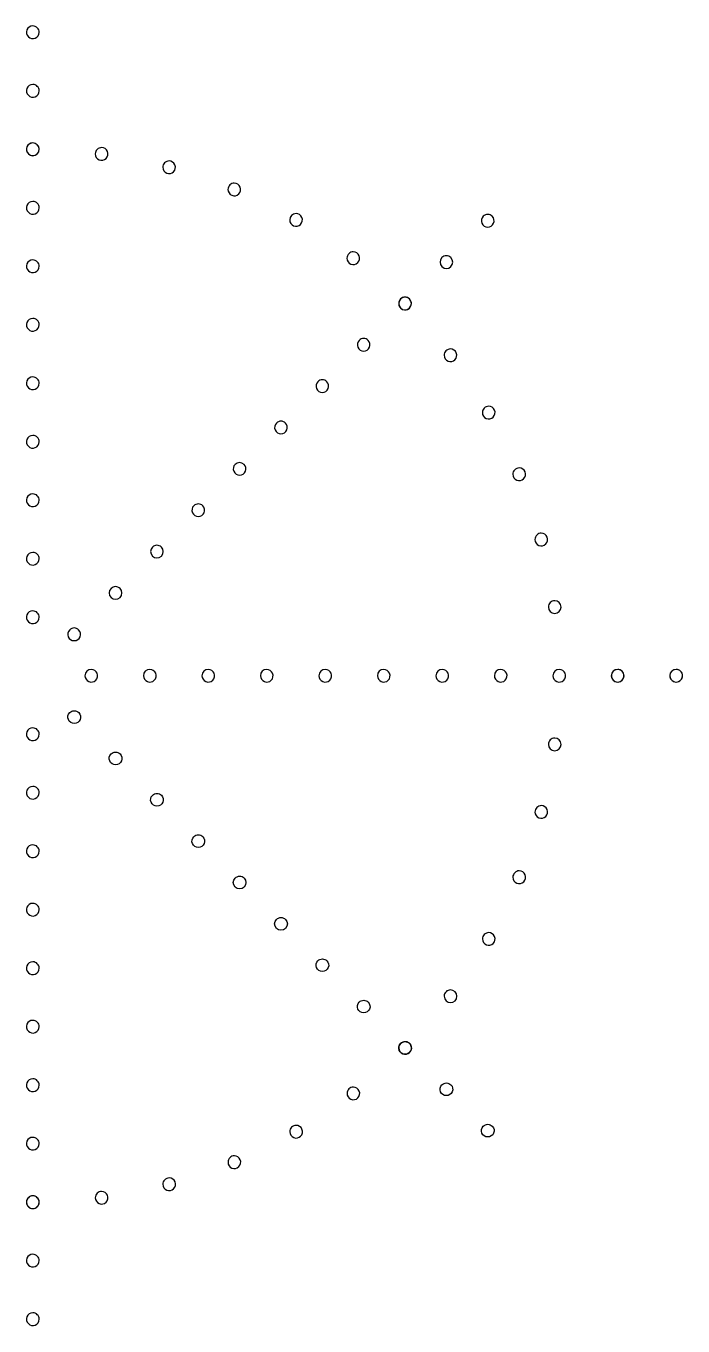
# Model space of a CAD drawing. Extents: x -2 to 3329, y -17 to 3184.
# Drawn here: x 1711 to 3329, y -17 to 3184 of the extents above; entities that cross this region are included whole.
import ezdxf

# ---------------------------------------------------------------- set-up
doc = ezdxf.new("R2010")
doc.units = 0
doc.layers.add('Centerlines', color=7, linetype='CONTINUOUS')

msp = doc.modelspace()

# ---------------------------------------------------------------- linework, layer by layer
at = {"layer": 'Centerlines', "color": 1}
for points in [[(1728.000002, 3183.619835)], [(1728.000002, 3039.619835)], [(1728.000002, 2895.619835)], [(1712.380167, 2880)], [(1881.650943, 2868.736644)], [(2047.898943, 2835.671918)], [(2208.410559, 2781.192571)], [(1728.000002, 2751.619835)], [(2360.439783, 2706.230275)], [(2837.073357, 2715.162175)], [(1728.000002, 2607.619835)], [(2501.385327, 2612.067559)], [(2735.236955, 2613.351826)], [(2628.837711, 2500.3134)], [(2633.400553, 2511.541477)], [(1728.000002, 2463.619835)], [(2531.56415, 2409.731127)], [(2740.615047, 2372.880456)], [(1728.000002, 2319.619835)], [(2429.727748, 2307.920778)], [(2834.804943, 2231.947512)], [(2327.891346, 2206.110429)], [(1728.000002, 2175.619835)], [(2226.054944, 2104.30008)], [(2909.796831, 2079.924336)], [(1728.000002, 2031.619835)], [(2124.218521, 2002.489711)], [(2022.382094, 1900.679336)], [(2964.305799, 1919.411784)], [(1728.000002, 1887.619835)], [(1920.545691, 1798.868987)], [(1728.000002, 1743.619835)], [(2997.398799, 1753.15608)], [(1818.709305, 1697.058653)], [(1856.380167, 1584)], [(2000.380167, 1584)], [(2144.380167, 1584)], [(2288.380167, 1584)], [(2432.380167, 1584)], [(2576.380167, 1584)], [(2720.380167, 1584)], [(2864.379879, 1584)], [(3008.380167, 1584)], [(3008.380167, 1584)], [(3152.380167, 1584)], [(3168.000002, 1599.619835)], [(3296.380167, 1584)], [(3312.000002, 1599.619835)], [(1840.867852, 1493.222112)], [(1728.000002, 1455.619835)], [(2997.445167, 1414.838808)], [(1942.704254, 1391.411764)], [(1728.000002, 1311.619835)], [(2044.540657, 1289.601415)], [(2964.395583, 1248.565824)], [(2146.377059, 1187.791066)], [(1728.000002, 1167.619835)], [(2248.213462, 1085.980718)], [(2909.924559, 1088.0262)], [(1728.000002, 1023.619835)], [(2350.049864, 984.170369)], [(2834.963415, 935.96868)], [(1728.000002, 879.619835)], [(2451.886267, 882.36002)], [(2553.722669, 780.549672)], [(2740.794111, 794.995416)], [(1728.000002, 735.619835)], [(2655.559072, 678.739323)], [(2629.026927, 667.51776)], [(1728.000002, 591.619835)], [(2757.395475, 576.928975)], [(2501.573967, 555.719544)], [(2360.616903, 461.51424)], [(2859.231877, 475.118626)], [(1728.000002, 447.619835)], [(2208.566295, 386.514144)], [(2048.025015, 332.004096)], [(1728.000002, 303.619835)], [(1881.741303, 298.91736)], [(1712.380167, 288)], [(1728.000002, 159.619835)], [(1728.000002, 15.619835)]]:
    msp.add_lwpolyline(points, close=True, dxfattribs=at)
for points in [[(1713.569157, 3173.977452), (1711.151503, 3168.14072), (1712.48787, 3161.42235), (1716.955111, 3156.955109)], [(1728.000002, 3183.619835), (1721.682369, 3183.619835), (1715.98681, 3179.814184), (1713.569157, 3173.977452)], [(1739.044893, 3179.044891), (1736.115606, 3181.974178), (1732.14264, 3183.619835), (1728.000002, 3183.619835)], [(1743.619837, 3168), (1743.619837, 3172.142638), (1741.974181, 3176.115604), (1739.044893, 3179.044891)], [(1716.955111, 3156.955109), (1721.422353, 3152.487867), (1728.140722, 3151.151501), (1733.977454, 3153.569154)], [(1733.977454, 3153.569154), (1739.814186, 3155.986808), (1743.619837, 3161.682367), (1743.619837, 3168)], [(1713.569157, 3029.977452), (1711.151503, 3024.14072), (1712.48787, 3017.42235), (1716.955111, 3012.955109)], [(1728.000002, 3039.619835), (1721.682369, 3039.619835), (1715.98681, 3035.814184), (1713.569157, 3029.977452)], [(1716.955111, 3012.955109), (1721.422353, 3008.487867), (1728.140722, 3007.151501), (1733.977454, 3009.569154)], [(1739.044893, 3035.044891), (1736.115606, 3037.974178), (1732.14264, 3039.619835), (1728.000002, 3039.619835)], [(1733.977454, 3009.569154), (1739.814186, 3011.986808), (1743.619837, 3017.682367), (1743.619837, 3024)], [(1743.619837, 3024), (1743.619837, 3028.142638), (1741.974181, 3032.115604), (1739.044893, 3035.044891)], [(1713.569157, 2885.977452), (1711.151503, 2880.14072), (1712.48787, 2873.42235), (1716.955111, 2868.955109)], [(1716.955111, 2891.044891), (1714.025824, 2888.115604), (1712.380167, 2884.142638), (1712.380167, 2880)], [(1728.000002, 2895.619835), (1721.682369, 2895.619835), (1715.98681, 2891.814184), (1713.569157, 2885.977452)], [(1728.000002, 2895.619835), (1723.857364, 2895.619835), (1719.884398, 2893.974178), (1716.955111, 2891.044891)], [(1739.044893, 2891.044891), (1736.115606, 2893.974178), (1732.14264, 2895.619835), (1728.000002, 2895.619835)], [(1743.619837, 2880), (1743.619837, 2888.626597), (1736.626599, 2895.619835), (1728.000002, 2895.619835)], [(1743.619837, 2880), (1743.619837, 2884.142638), (1741.974181, 2888.115604), (1739.044893, 2891.044891)], [(1897.270778, 2884.356479), (1893.12814, 2884.356479), (1889.155174, 2882.710822), (1886.225887, 2879.781535)], [(1911.701624, 2874.714096), (1909.28397, 2880.550828), (1903.588412, 2884.356479), (1897.270778, 2884.356479)], [(1712.380167, 2880), (1712.380167, 2871.373403), (1719.373406, 2864.380165), (1728.000002, 2864.380165)], [(1716.955111, 2868.955109), (1721.422353, 2864.487867), (1728.140722, 2863.151501), (1733.977454, 2865.569154)], [(1728.000002, 2864.380165), (1736.626599, 2864.380165), (1743.619837, 2871.373403), (1743.619837, 2880)], [(1733.977454, 2865.569154), (1739.814186, 2867.986808), (1743.619837, 2873.682367), (1743.619837, 2880)], [(1886.225887, 2879.781535), (1883.2966, 2876.852248), (1881.650943, 2872.879282), (1881.650943, 2868.736644)], [(1881.650943, 2868.736644), (1881.650943, 2862.419011), (1885.456594, 2856.723452), (1891.293326, 2854.305798)], [(1891.293326, 2854.305798), (1897.130058, 2851.888145), (1903.848428, 2853.224511), (1908.315669, 2857.691753)], [(1908.315669, 2857.691753), (1912.782911, 2862.158994), (1914.119278, 2868.877364), (1911.701624, 2874.714096)], [(2063.518778, 2851.291753), (2059.37614, 2851.291753), (2055.403174, 2849.646097), (2052.473887, 2846.71681)], [(2077.949624, 2841.64937), (2075.53197, 2847.486103), (2069.836412, 2851.291753), (2063.518778, 2851.291753)], [(2052.473887, 2846.71681), (2049.5446, 2843.787522), (2047.898943, 2839.814556), (2047.898943, 2835.671918)], [(2047.898943, 2835.671918), (2047.898943, 2829.354285), (2051.704594, 2823.658726), (2057.541326, 2821.241073)], [(2057.541326, 2821.241073), (2063.378058, 2818.823419), (2070.096428, 2820.159786), (2074.563669, 2824.627027)], [(2074.563669, 2824.627027), (2079.030911, 2829.094269), (2080.367278, 2835.812638), (2077.949624, 2841.64937)], [(2212.985503, 2792.237462), (2210.056216, 2789.308175), (2208.410559, 2785.335209), (2208.410559, 2781.192571)], [(2224.030394, 2796.812406), (2219.887756, 2796.812406), (2215.91479, 2795.16675), (2212.985503, 2792.237462)], [(2238.46124, 2787.170023), (2236.043586, 2793.006755), (2230.348028, 2796.812406), (2224.030394, 2796.812406)], [(2235.075285, 2770.14768), (2239.542527, 2774.614922), (2240.878894, 2781.333291), (2238.46124, 2787.170023)], [(2208.410559, 2781.192571), (2208.410559, 2774.874938), (2212.21621, 2769.179379), (2218.052942, 2766.761726)], [(2218.052942, 2766.761726), (2223.889674, 2764.344072), (2230.608044, 2765.680439), (2235.075285, 2770.14768)], [(1713.569157, 2741.977452), (1711.151503, 2736.14072), (1712.48787, 2729.42235), (1716.955111, 2724.955109)], [(1728.000002, 2751.619835), (1721.682369, 2751.619835), (1715.98681, 2747.814184), (1713.569157, 2741.977452)], [(1716.955111, 2724.955109), (1721.422353, 2720.487867), (1728.140722, 2719.151501), (1733.977454, 2721.569154)], [(1739.044893, 2747.044891), (1736.115606, 2749.974178), (1732.14264, 2751.619835), (1728.000002, 2751.619835)], [(1733.977454, 2721.569154), (1739.814186, 2723.986808), (1743.619837, 2729.682367), (1743.619837, 2736)], [(1743.619837, 2736), (1743.619837, 2740.142638), (1741.974181, 2744.115604), (1739.044893, 2747.044891)], [(2376.059618, 2721.85011), (2367.433022, 2721.85011), (2360.439783, 2714.856872), (2360.439783, 2706.230275)], [(2390.490464, 2712.207727), (2388.07281, 2718.044459), (2382.377252, 2721.85011), (2376.059618, 2721.85011)], [(2360.439783, 2706.230275), (2360.439783, 2699.912642), (2364.245434, 2694.217083), (2370.082166, 2691.79943)], [(2370.082166, 2691.79943), (2375.918898, 2689.381776), (2382.637268, 2690.718143), (2387.104509, 2695.185384)], [(2387.104509, 2695.185384), (2391.571751, 2699.652626), (2392.908118, 2706.370995), (2390.490464, 2712.207727)], [(2837.073357, 2715.162175), (2832.605544, 2710.695505), (2831.268318, 2703.977306), (2833.685225, 2698.140265)], [(2833.685225, 2698.140265), (2836.102132, 2692.303224), (2841.797203, 2688.496844), (2848.114837, 2688.496036)], [(2848.118833, 2719.735705), (2843.976196, 2719.736235), (2840.003019, 2718.091087), (2837.073357, 2715.162175)], [(2848.114837, 2688.496036), (2854.43247, 2688.495228), (2860.128515, 2692.30015), (2862.546916, 2698.136573)], [(2859.163139, 2715.159349), (2856.234227, 2718.089011), (2852.261471, 2719.735175), (2848.118833, 2719.735705)], [(2862.546916, 2698.136573), (2864.965316, 2703.972996), (2863.629809, 2710.691536), (2859.163139, 2715.159349)], [(2517.005162, 2627.687394), (2512.862524, 2627.687394), (2508.889558, 2626.041738), (2505.960271, 2623.11245)], [(2531.436008, 2618.045011), (2529.018354, 2623.881743), (2523.322796, 2627.687394), (2517.005162, 2627.687394)], [(1713.569157, 2597.977452), (1711.151503, 2592.14072), (1712.48787, 2585.42235), (1716.955111, 2580.955109)], [(1728.000002, 2607.619835), (1721.682369, 2607.619835), (1715.98681, 2603.814184), (1713.569157, 2597.977452)], [(1739.044893, 2603.044891), (1736.115606, 2605.974178), (1732.14264, 2607.619835), (1728.000002, 2607.619835)], [(1743.619837, 2592), (1743.619837, 2596.142638), (1741.974181, 2600.115604), (1739.044893, 2603.044891)], [(2505.960271, 2623.11245), (2503.030984, 2620.183163), (2501.385327, 2616.210197), (2501.385327, 2612.067559)], [(2501.385327, 2612.067559), (2501.385327, 2605.749926), (2505.190978, 2600.054367), (2511.02771, 2597.636714)], [(2511.02771, 2597.636714), (2516.864442, 2595.21906), (2523.582812, 2596.555427), (2528.050053, 2601.022668)], [(2528.050053, 2601.022668), (2532.517295, 2605.48991), (2533.853662, 2612.208279), (2531.436008, 2618.045011)], [(2735.236955, 2613.351826), (2729.13625, 2607.252681), (2729.134984, 2597.362749), (2735.234129, 2591.262044)], [(2746.282431, 2617.925356), (2742.139793, 2617.925886), (2738.166617, 2616.280738), (2735.236955, 2613.351826)], [(2757.326737, 2613.349), (2754.397824, 2616.278662), (2750.425069, 2617.924826), (2746.282431, 2617.925356)], [(2757.323911, 2591.259218), (2763.424616, 2597.358362), (2763.425881, 2607.248294), (2757.326737, 2613.349)], [(1716.955111, 2580.955109), (1721.422353, 2576.487867), (1728.140722, 2575.151501), (1733.977454, 2577.569154)], [(1733.977454, 2577.569154), (1739.814186, 2579.986808), (1743.619837, 2585.682367), (1743.619837, 2592)], [(2735.234129, 2591.262044), (2741.333273, 2585.161338), (2751.223206, 2585.160073), (2757.323911, 2591.259218)], [(2633.400553, 2511.541477), (2627.299847, 2505.442332), (2627.298582, 2495.5524), (2633.397727, 2489.451695)], [(2633.412655, 2511.358291), (2630.483368, 2508.429004), (2628.837711, 2504.456038), (2628.837711, 2500.3134)], [(2628.837711, 2500.3134), (2628.837711, 2493.995767), (2632.643362, 2488.300208), (2638.480094, 2485.882554)], [(2644.446029, 2516.115007), (2640.303391, 2516.115537), (2636.330215, 2514.470389), (2633.400553, 2511.541477)], [(2644.457546, 2515.933235), (2640.314908, 2515.933235), (2636.341942, 2514.287578), (2633.412655, 2511.358291)], [(2655.490335, 2511.538651), (2652.561422, 2514.468313), (2648.588667, 2516.114477), (2644.446029, 2516.115007)], [(2658.888392, 2506.290852), (2656.470738, 2512.127584), (2650.77518, 2515.933235), (2644.457546, 2515.933235)], [(2655.487509, 2489.448868), (2661.588214, 2495.548013), (2661.589479, 2505.437945), (2655.490335, 2511.538651)], [(2655.502437, 2489.268509), (2659.969679, 2493.73575), (2661.306046, 2500.45412), (2658.888392, 2506.290852)], [(2633.397727, 2489.451695), (2639.496871, 2483.350989), (2649.386803, 2483.349724), (2655.487509, 2489.448868)], [(2638.480094, 2485.882554), (2644.316826, 2483.464901), (2651.035196, 2484.801267), (2655.502437, 2489.268509)], [(1713.569157, 2453.977452), (1711.151503, 2448.14072), (1712.48787, 2441.42235), (1716.955111, 2436.955109)], [(1728.000002, 2463.619835), (1721.682369, 2463.619835), (1715.98681, 2459.814184), (1713.569157, 2453.977452)], [(1716.955111, 2436.955109), (1721.422353, 2432.487867), (1728.140722, 2431.151501), (1733.977454, 2433.569154)], [(1739.044893, 2459.044891), (1736.115606, 2461.974178), (1732.14264, 2463.619835), (1728.000002, 2463.619835)], [(1733.977454, 2433.569154), (1739.814186, 2435.986808), (1743.619837, 2441.682367), (1743.619837, 2448)], [(1743.619837, 2448), (1743.619837, 2452.142638), (1741.974181, 2456.115604), (1739.044893, 2459.044891)], [(2531.56415, 2409.731127), (2527.096337, 2405.264458), (2525.759111, 2398.546259), (2528.176018, 2392.709218)], [(2542.609627, 2414.304658), (2538.466989, 2414.305188), (2534.493812, 2412.66004), (2531.56415, 2409.731127)], [(2553.653932, 2409.728301), (2550.72502, 2412.657963), (2546.752264, 2414.304128), (2542.609627, 2414.304658)], [(2557.037709, 2392.705525), (2559.45611, 2398.541948), (2558.120602, 2405.260488), (2553.653932, 2409.728301)], [(2528.176018, 2392.709218), (2530.592925, 2386.872176), (2536.287997, 2383.065797), (2542.60563, 2383.064989)], [(2542.60563, 2383.064989), (2548.923264, 2383.06418), (2554.619309, 2386.869102), (2557.037709, 2392.705525)], [(2745.189991, 2383.925347), (2742.260704, 2380.99606), (2740.615047, 2377.023094), (2740.615047, 2372.880456)], [(2740.615047, 2372.880456), (2740.615047, 2366.562823), (2744.420698, 2360.867264), (2750.25743, 2358.44961)], [(2756.234882, 2388.500291), (2752.092244, 2388.500291), (2748.119278, 2386.854634), (2745.189991, 2383.925347)], [(2770.665728, 2378.857908), (2768.248074, 2384.69464), (2762.552516, 2388.500291), (2756.234882, 2388.500291)], [(2767.279773, 2361.835565), (2771.747015, 2366.302806), (2773.083382, 2373.021176), (2770.665728, 2378.857908)], [(2750.25743, 2358.44961), (2756.094162, 2356.031957), (2762.812532, 2357.368323), (2767.279773, 2361.835565)], [(1713.569157, 2309.977452), (1711.151503, 2304.14072), (1712.48787, 2297.42235), (1716.955111, 2292.955109)], [(1728.000002, 2319.619835), (1721.682369, 2319.619835), (1715.98681, 2315.814184), (1713.569157, 2309.977452)], [(1739.044893, 2315.044891), (1736.115606, 2317.974178), (1732.14264, 2319.619835), (1728.000002, 2319.619835)], [(1743.619837, 2304), (1743.619837, 2308.142638), (1741.974181, 2312.115604), (1739.044893, 2315.044891)], [(2429.727748, 2307.920778), (2425.259935, 2303.454108), (2423.922709, 2296.73591), (2426.339616, 2290.898868)], [(2440.773224, 2312.494309), (2436.630587, 2312.494839), (2432.65741, 2310.849691), (2429.727748, 2307.920778)], [(2451.81753, 2307.917952), (2448.888618, 2310.847614), (2444.915862, 2312.493779), (2440.773224, 2312.494309)], [(2455.201307, 2290.895176), (2457.619707, 2296.731599), (2456.2842, 2303.450139), (2451.81753, 2307.917952)], [(1716.955111, 2292.955109), (1721.422353, 2288.487867), (1728.140722, 2287.151501), (1733.977454, 2289.569154)], [(1733.977454, 2289.569154), (1739.814186, 2291.986808), (1743.619837, 2297.682367), (1743.619837, 2304)], [(2426.339616, 2290.898868), (2428.756523, 2285.061827), (2434.451595, 2281.255448), (2440.769228, 2281.25464)], [(2440.769228, 2281.25464), (2447.086861, 2281.253831), (2452.782907, 2285.058753), (2455.201307, 2290.895176)], [(2839.379887, 2242.992403), (2836.4506, 2240.063116), (2834.804943, 2236.09015), (2834.804943, 2231.947512)], [(2850.424778, 2247.567347), (2846.28214, 2247.567347), (2842.309174, 2245.92169), (2839.379887, 2242.992403)], [(2864.855624, 2237.924964), (2862.43797, 2243.761696), (2856.742412, 2247.567347), (2850.424778, 2247.567347)], [(2338.936822, 2210.68396), (2334.794185, 2210.68449), (2330.821008, 2209.039342), (2327.891346, 2206.110429)], [(2349.981128, 2206.107603), (2347.052216, 2209.037265), (2343.07946, 2210.68343), (2338.936822, 2210.68396)], [(2834.804943, 2231.947512), (2834.804943, 2225.629879), (2838.610594, 2219.93432), (2844.447326, 2217.516666)], [(2844.447326, 2217.516666), (2850.284058, 2215.099013), (2857.002428, 2216.435379), (2861.469669, 2220.902621)], [(2861.469669, 2220.902621), (2865.936911, 2225.369862), (2867.273278, 2232.088232), (2864.855624, 2237.924964)], [(2327.891346, 2206.110429), (2323.423533, 2201.643759), (2322.086307, 2194.925561), (2324.503214, 2189.088519)], [(2324.503214, 2189.088519), (2326.920121, 2183.251478), (2332.615192, 2179.445099), (2338.932826, 2179.44429)], [(2338.932826, 2179.44429), (2345.250459, 2179.443482), (2350.946505, 2183.248404), (2353.364905, 2189.084827)], [(2353.364905, 2189.084827), (2355.783305, 2194.92125), (2354.447798, 2201.63979), (2349.981128, 2206.107603)], [(1713.569157, 2165.977452), (1711.151503, 2160.14072), (1712.48787, 2153.42235), (1716.955111, 2148.955109)], [(1728.000002, 2175.619835), (1721.682369, 2175.619835), (1715.98681, 2171.814184), (1713.569157, 2165.977452)], [(1716.955111, 2148.955109), (1721.422353, 2144.487867), (1728.140722, 2143.151501), (1733.977454, 2145.569154)], [(1739.044893, 2171.044891), (1736.115606, 2173.974178), (1732.14264, 2175.619835), (1728.000002, 2175.619835)], [(1733.977454, 2145.569154), (1739.814186, 2147.986808), (1743.619837, 2153.682367), (1743.619837, 2160)], [(1743.619837, 2160), (1743.619837, 2164.142638), (1741.974181, 2168.115604), (1739.044893, 2171.044891)], [(2226.054944, 2104.30008), (2221.587131, 2099.83341), (2220.249905, 2093.115212), (2222.666812, 2087.27817)], [(2222.666812, 2087.27817), (2225.083718, 2081.441129), (2230.77879, 2077.63475), (2237.096424, 2077.633941)], [(2248.144726, 2104.297254), (2242.045581, 2110.397959), (2232.155649, 2110.399225), (2226.054944, 2104.30008)], [(2237.096424, 2077.633941), (2243.414057, 2077.633133), (2249.110102, 2081.438055), (2251.528503, 2087.274478)], [(2251.528503, 2087.274478), (2253.946903, 2093.110901), (2252.611396, 2099.829441), (2248.144726, 2104.297254)], [(2914.371775, 2090.969227), (2911.442488, 2088.03994), (2909.796831, 2084.066974), (2909.796831, 2079.924336)], [(2925.416666, 2095.544171), (2921.274028, 2095.544171), (2917.301062, 2093.898514), (2914.371775, 2090.969227)], [(2939.847512, 2085.901788), (2937.429858, 2091.73852), (2931.7343, 2095.544171), (2925.416666, 2095.544171)], [(2936.461557, 2068.879445), (2940.928799, 2073.346686), (2942.265166, 2080.065056), (2939.847512, 2085.901788)], [(2909.796831, 2079.924336), (2909.796831, 2073.606703), (2913.602482, 2067.911144), (2919.439214, 2065.49349)], [(2919.439214, 2065.49349), (2925.275946, 2063.075837), (2931.994316, 2064.412203), (2936.461557, 2068.879445)], [(1713.569157, 2021.977452), (1711.151503, 2016.14072), (1712.48787, 2009.42235), (1716.955111, 2004.955109)], [(1728.000002, 2031.619835), (1721.682369, 2031.619835), (1715.98681, 2027.814184), (1713.569157, 2021.977452)], [(1739.044893, 2027.044891), (1736.115606, 2029.974178), (1732.14264, 2031.619835), (1728.000002, 2031.619835)], [(1743.619837, 2016), (1743.619837, 2020.142638), (1741.974181, 2024.115604), (1739.044893, 2027.044891)], [(1716.955111, 2004.955109), (1721.422353, 2000.487867), (1728.140722, 1999.151501), (1733.977454, 2001.569154)], [(1733.977454, 2001.569154), (1739.814186, 2003.986808), (1743.619837, 2009.682367), (1743.619837, 2016)], [(2124.218521, 2002.489711), (2119.750708, 1998.023041), (2118.413482, 1991.304842), (2120.830389, 1985.467801)], [(2120.830389, 1985.467801), (2123.247296, 1979.630759), (2128.942368, 1975.82438), (2135.260001, 1975.823572)], [(2135.263998, 2007.063241), (2131.12136, 2007.063771), (2127.148183, 2005.418623), (2124.218521, 2002.489711)], [(2135.260001, 1975.823572), (2141.577634, 1975.822764), (2147.27368, 1979.627686), (2149.69208, 1985.464108)], [(2146.308303, 2002.486885), (2143.379391, 2005.416547), (2139.406635, 2007.062711), (2135.263998, 2007.063241)], [(2149.69208, 1985.464108), (2152.11048, 1991.300531), (2150.774973, 1998.019072), (2146.308303, 2002.486885)], [(2968.880743, 1930.456675), (2965.951456, 1927.527388), (2964.305799, 1923.554422), (2964.305799, 1919.411784)], [(2979.925634, 1935.031619), (2975.782996, 1935.031619), (2971.81003, 1933.385962), (2968.880743, 1930.456675)], [(2994.35648, 1925.389236), (2991.938826, 1931.225968), (2986.243268, 1935.031619), (2979.925634, 1935.031619)], [(2990.970525, 1908.366893), (2995.437767, 1912.834134), (2996.774134, 1919.552504), (2994.35648, 1925.389236)], [(2022.382094, 1900.679336), (2016.281388, 1894.580191), (2016.280123, 1884.690259), (2022.379268, 1878.589554)], [(2033.42757, 1905.252867), (2029.284932, 1905.253397), (2025.311756, 1903.608248), (2022.382094, 1900.679336)], [(2044.471876, 1900.67651), (2041.542963, 1903.606172), (2037.570208, 1905.252337), (2033.42757, 1905.252867)], [(2044.46905, 1878.586728), (2050.569755, 1884.685872), (2050.57102, 1894.575805), (2044.471876, 1900.67651)], [(2964.305799, 1919.411784), (2964.305799, 1913.094151), (2968.11145, 1907.398592), (2973.948182, 1904.980938)], [(2973.948182, 1904.980938), (2979.784914, 1902.563285), (2986.503284, 1903.899651), (2990.970525, 1908.366893)], [(1713.569157, 1877.977452), (1711.151503, 1872.14072), (1712.48787, 1865.42235), (1716.955111, 1860.955109)], [(1728.000002, 1887.619835), (1721.682369, 1887.619835), (1715.98681, 1883.814184), (1713.569157, 1877.977452)], [(1716.955111, 1860.955109), (1721.422353, 1856.487867), (1728.140722, 1855.151501), (1733.977454, 1857.569154)], [(1739.044893, 1883.044891), (1736.115606, 1885.974178), (1732.14264, 1887.619835), (1728.000002, 1887.619835)], [(1733.977454, 1857.569154), (1739.814186, 1859.986808), (1743.619837, 1865.682367), (1743.619837, 1872)], [(1743.619837, 1872), (1743.619837, 1876.142638), (1741.974181, 1880.115604), (1739.044893, 1883.044891)], [(2022.379268, 1878.589554), (2028.478412, 1872.488849), (2038.368344, 1872.487583), (2044.46905, 1878.586728)], [(1920.545691, 1798.868987), (1914.444986, 1792.769842), (1914.443721, 1782.87991), (1920.542865, 1776.779205)], [(1931.591168, 1803.442518), (1927.44853, 1803.443047), (1923.475353, 1801.797899), (1920.545691, 1798.868987)], [(1942.635473, 1798.866161), (1939.706561, 1801.795823), (1935.733805, 1803.441988), (1931.591168, 1803.442518)], [(1942.632647, 1776.776379), (1948.733353, 1782.875523), (1948.734618, 1792.765456), (1942.635473, 1798.866161)], [(1920.542865, 1776.779205), (1926.64201, 1770.6785), (1936.531942, 1770.677234), (1942.632647, 1776.776379)], [(3001.973743, 1764.200971), (2999.044456, 1761.271684), (2997.398799, 1757.298718), (2997.398799, 1753.15608)], [(3013.018634, 1768.775915), (3008.875996, 1768.775915), (3004.90303, 1767.130258), (3001.973743, 1764.200971)], [(3028.638469, 1753.15608), (3028.638469, 1761.782677), (3021.645231, 1768.775915), (3013.018634, 1768.775915)], [(1713.569157, 1733.977452), (1711.151503, 1728.14072), (1712.48787, 1721.42235), (1716.955111, 1716.955109)], [(1728.000002, 1743.619835), (1721.682369, 1743.619835), (1715.98681, 1739.814184), (1713.569157, 1733.977452)], [(1739.044893, 1739.044891), (1736.115606, 1741.974178), (1732.14264, 1743.619835), (1728.000002, 1743.619835)], [(1743.619837, 1728), (1743.619837, 1732.142638), (1741.974181, 1736.115604), (1739.044893, 1739.044891)], [(2997.398799, 1753.15608), (2997.398799, 1744.529483), (3004.392038, 1737.536245), (3013.018634, 1737.536245)], [(3013.018634, 1737.536245), (3021.645231, 1737.536245), (3028.638469, 1744.529483), (3028.638469, 1753.15608)], [(1716.955111, 1716.955109), (1721.422353, 1712.487867), (1728.140722, 1711.151501), (1733.977454, 1713.569154)], [(1733.977454, 1713.569154), (1739.814186, 1715.986808), (1743.619837, 1721.682367), (1743.619837, 1728)], [(1818.709305, 1697.058653), (1814.241492, 1692.591983), (1812.904265, 1685.873785), (1815.321172, 1680.036743)], [(1829.754781, 1701.632184), (1825.612143, 1701.632714), (1821.638966, 1699.987565), (1818.709305, 1697.058653)], [(1840.799087, 1697.055827), (1837.870174, 1699.985489), (1833.897419, 1701.631654), (1829.754781, 1701.632184)], [(1844.182863, 1680.033051), (1846.601264, 1685.869474), (1845.265756, 1692.588014), (1840.799087, 1697.055827)], [(1815.321172, 1680.036743), (1817.738079, 1674.199702), (1823.433151, 1670.393323), (1829.750784, 1670.392514)], [(1829.750784, 1670.392514), (1836.068418, 1670.391706), (1841.764463, 1674.196628), (1844.182863, 1680.033051)], [(1872.000002, 1599.619835), (1863.373406, 1599.619835), (1856.380167, 1592.626597), (1856.380167, 1584)], [(1856.380167, 1584), (1856.380167, 1577.682367), (1860.185818, 1571.986808), (1866.02255, 1569.569154)], [(1866.02255, 1569.569154), (1871.859282, 1567.151501), (1878.577652, 1568.487867), (1883.044893, 1572.955109)], [(1886.430848, 1589.977452), (1884.013194, 1595.814184), (1878.317636, 1599.619835), (1872.000002, 1599.619835)], [(1883.044893, 1572.955109), (1887.512135, 1577.42235), (1888.848502, 1584.14072), (1886.430848, 1589.977452)], [(2016.000002, 1599.619835), (2007.373406, 1599.619835), (2000.380167, 1592.626597), (2000.380167, 1584)], [(2000.380167, 1584), (2000.380167, 1577.682367), (2004.185818, 1571.986808), (2010.02255, 1569.569154)], [(2010.02255, 1569.569154), (2015.859282, 1567.151501), (2022.577652, 1568.487867), (2027.044893, 1572.955109)], [(2030.430848, 1589.977452), (2028.013194, 1595.814184), (2022.317636, 1599.619835), (2016.000002, 1599.619835)], [(2027.044893, 1572.955109), (2031.512135, 1577.42235), (2032.848502, 1584.14072), (2030.430848, 1589.977452)], [(2160.000002, 1599.619835), (2151.373406, 1599.619835), (2144.380167, 1592.626597), (2144.380167, 1584)], [(2144.380167, 1584), (2144.380167, 1577.682367), (2148.185818, 1571.986808), (2154.02255, 1569.569154)], [(2154.02255, 1569.569154), (2159.859282, 1567.151501), (2166.577652, 1568.487867), (2171.044893, 1572.955109)], [(2174.430848, 1589.977452), (2172.013194, 1595.814184), (2166.317636, 1599.619835), (2160.000002, 1599.619835)], [(2171.044893, 1572.955109), (2175.512135, 1577.42235), (2176.848502, 1584.14072), (2174.430848, 1589.977452)], [(2304.000002, 1599.619835), (2295.373406, 1599.619835), (2288.380167, 1592.626597), (2288.380167, 1584)], [(2288.380167, 1584), (2288.380167, 1577.682367), (2292.185818, 1571.986808), (2298.02255, 1569.569154)], [(2298.02255, 1569.569154), (2303.859282, 1567.151501), (2310.577652, 1568.487867), (2315.044893, 1572.955109)], [(2318.430848, 1589.977452), (2316.013194, 1595.814184), (2310.317636, 1599.619835), (2304.000002, 1599.619835)], [(2315.044893, 1572.955109), (2319.512135, 1577.42235), (2320.848502, 1584.14072), (2318.430848, 1589.977452)], [(2448.000002, 1599.619835), (2439.373406, 1599.619835), (2432.380167, 1592.626597), (2432.380167, 1584)], [(2432.380167, 1584), (2432.380167, 1577.682367), (2436.185818, 1571.986808), (2442.02255, 1569.569154)], [(2442.02255, 1569.569154), (2447.859282, 1567.151501), (2454.577652, 1568.487867), (2459.044893, 1572.955109)], [(2462.430848, 1589.977452), (2460.013194, 1595.814184), (2454.317636, 1599.619835), (2448.000002, 1599.619835)], [(2459.044893, 1572.955109), (2463.512135, 1577.42235), (2464.848502, 1584.14072), (2462.430848, 1589.977452)], [(2592.000002, 1599.619835), (2583.373406, 1599.619835), (2576.380167, 1592.626597), (2576.380167, 1584)], [(2576.380167, 1584), (2576.380167, 1577.682367), (2580.185818, 1571.986808), (2586.02255, 1569.569154)], [(2586.02255, 1569.569154), (2591.859282, 1567.151501), (2598.577652, 1568.487867), (2603.044893, 1572.955109)], [(2606.430848, 1589.977452), (2604.013194, 1595.814184), (2598.317636, 1599.619835), (2592.000002, 1599.619835)], [(2603.044893, 1572.955109), (2607.512135, 1577.42235), (2608.848502, 1584.14072), (2606.430848, 1589.977452)], [(2736.000002, 1599.619835), (2727.373406, 1599.619835), (2720.380167, 1592.626597), (2720.380167, 1584)], [(2720.380167, 1584), (2720.380167, 1577.682367), (2724.185818, 1571.986808), (2730.02255, 1569.569154)], [(2730.02255, 1569.569154), (2735.859282, 1567.151501), (2742.577652, 1568.487867), (2747.044893, 1572.955109)], [(2750.430848, 1589.977452), (2748.013194, 1595.814184), (2742.317636, 1599.619835), (2736.000002, 1599.619835)], [(2747.044893, 1572.955109), (2751.512135, 1577.42235), (2752.848502, 1584.14072), (2750.430848, 1589.977452)], [(2879.999714, 1599.619835), (2871.373118, 1599.619835), (2864.379879, 1592.626597), (2864.379879, 1584)], [(2864.379879, 1584), (2864.379879, 1577.682367), (2868.18553, 1571.986808), (2874.022262, 1569.569154)], [(2874.022262, 1569.569154), (2879.858994, 1567.151501), (2886.577364, 1568.487867), (2891.044605, 1572.955109)], [(2894.43056, 1589.977452), (2892.012906, 1595.814184), (2886.317348, 1599.619835), (2879.999714, 1599.619835)], [(2891.044605, 1572.955109), (2895.511847, 1577.42235), (2896.848214, 1584.14072), (2894.43056, 1589.977452)], [(3024.000002, 1599.619835), (3015.373406, 1599.619835), (3008.380167, 1592.626597), (3008.380167, 1584)], [(3024.000002, 1599.619835), (3015.373406, 1599.619835), (3008.380167, 1592.626597), (3008.380167, 1584)], [(3008.380167, 1584), (3008.380167, 1577.682367), (3012.185818, 1571.986808), (3018.02255, 1569.569154)], [(3008.380167, 1584), (3008.380167, 1577.682367), (3012.185818, 1571.986808), (3018.02255, 1569.569154)], [(3018.02255, 1569.569154), (3023.859282, 1567.151501), (3030.577652, 1568.487867), (3035.044893, 1572.955109)], [(3018.02255, 1569.569154), (3023.859282, 1567.151501), (3030.577652, 1568.487867), (3035.044893, 1572.955109)], [(3038.430848, 1589.977452), (3036.013194, 1595.814184), (3030.317636, 1599.619835), (3024.000002, 1599.619835)], [(3038.430848, 1589.977452), (3036.013194, 1595.814184), (3030.317636, 1599.619835), (3024.000002, 1599.619835)], [(3035.044893, 1572.955109), (3039.512135, 1577.42235), (3040.848502, 1584.14072), (3038.430848, 1589.977452)], [(3035.044893, 1572.955109), (3039.512135, 1577.42235), (3040.848502, 1584.14072), (3038.430848, 1589.977452)], [(3153.569157, 1589.977452), (3151.151503, 1584.14072), (3152.48787, 1577.42235), (3156.955111, 1572.955109)], [(3168.000002, 1599.619835), (3159.373406, 1599.619835), (3152.380167, 1592.626597), (3152.380167, 1584)], [(3152.380167, 1584), (3152.380167, 1577.682367), (3156.185818, 1571.986808), (3162.02255, 1569.569154)], [(3168.000002, 1599.619835), (3161.682369, 1599.619835), (3155.98681, 1595.814184), (3153.569157, 1589.977452)], [(3156.955111, 1572.955109), (3161.422353, 1568.487867), (3168.140722, 1567.151501), (3173.977454, 1569.569154)], [(3162.02255, 1569.569154), (3167.859282, 1567.151501), (3174.577652, 1568.487867), (3179.044893, 1572.955109)], [(3179.044893, 1595.044891), (3176.115606, 1597.974178), (3172.14264, 1599.619835), (3168.000002, 1599.619835)], [(3182.430848, 1589.977452), (3180.013194, 1595.814184), (3174.317636, 1599.619835), (3168.000002, 1599.619835)], [(3173.977454, 1569.569154), (3179.814186, 1571.986808), (3183.619837, 1577.682367), (3183.619837, 1584)], [(3183.619837, 1584), (3183.619837, 1588.142638), (3181.974181, 1592.115604), (3179.044893, 1595.044891)], [(3179.044893, 1572.955109), (3183.512135, 1577.42235), (3184.848502, 1584.14072), (3182.430848, 1589.977452)], [(3297.569157, 1589.977452), (3295.151503, 1584.14072), (3296.48787, 1577.42235), (3300.955111, 1572.955109)], [(3312.000002, 1599.619835), (3303.373406, 1599.619835), (3296.380167, 1592.626597), (3296.380167, 1584)], [(3296.380167, 1584), (3296.380167, 1577.682367), (3300.185818, 1571.986808), (3306.02255, 1569.569154)], [(3312.000002, 1599.619835), (3305.682369, 1599.619835), (3299.98681, 1595.814184), (3297.569157, 1589.977452)], [(3300.955111, 1572.955109), (3305.422353, 1568.487867), (3312.140722, 1567.151501), (3317.977454, 1569.569154)], [(3306.02255, 1569.569154), (3311.859282, 1567.151501), (3318.577652, 1568.487867), (3323.044893, 1572.955109)], [(3323.044893, 1595.044891), (3320.115606, 1597.974178), (3316.14264, 1599.619835), (3312.000002, 1599.619835)], [(3326.430848, 1589.977452), (3324.013194, 1595.814184), (3318.317636, 1599.619835), (3312.000002, 1599.619835)], [(3317.977454, 1569.569154), (3323.814186, 1571.986808), (3327.619837, 1577.682367), (3327.619837, 1584)], [(3327.619837, 1584), (3327.619837, 1588.142638), (3325.974181, 1592.115604), (3323.044893, 1595.044891)], [(3323.044893, 1572.955109), (3327.512135, 1577.42235), (3328.848502, 1584.14072), (3326.430848, 1589.977452)], [(1815.394293, 1476.19651), (1812.975892, 1482.032933), (1814.3114, 1488.751473), (1818.778069, 1493.219286)], [(1829.826372, 1466.555974), (1823.508739, 1466.555165), (1817.812693, 1470.360087), (1815.394293, 1476.19651)], [(1818.778069, 1493.219286), (1821.706982, 1496.148948), (1825.679737, 1497.795113), (1829.822375, 1497.795643)], [(1829.822375, 1497.795643), (1833.965013, 1497.796173), (1837.93819, 1496.151025), (1840.867852, 1493.222112)], [(1844.255984, 1476.200203), (1841.839077, 1470.363161), (1836.144005, 1466.556782), (1829.826372, 1466.555974)], [(1840.867852, 1493.222112), (1845.335664, 1488.755442), (1846.672891, 1482.037244), (1844.255984, 1476.200203)], [(1713.569157, 1445.977452), (1711.151503, 1440.14072), (1712.48787, 1433.42235), (1716.955111, 1428.955109)], [(1728.000002, 1455.619835), (1721.682369, 1455.619835), (1715.98681, 1451.814184), (1713.569157, 1445.977452)], [(1739.044893, 1451.044891), (1736.115606, 1453.974178), (1732.14264, 1455.619835), (1728.000002, 1455.619835)], [(1743.619837, 1440), (1743.619837, 1444.142638), (1741.974181, 1448.115604), (1739.044893, 1451.044891)], [(1716.955111, 1428.955109), (1721.422353, 1424.487867), (1728.140722, 1423.151501), (1733.977454, 1425.569154)], [(1733.977454, 1425.569154), (1739.814186, 1427.986808), (1743.619837, 1433.682367), (1743.619837, 1440)], [(3002.020111, 1425.883699), (2999.090824, 1422.954412), (2997.445167, 1418.981446), (2997.445167, 1414.838808)], [(2997.445167, 1414.838808), (2997.445167, 1406.212211), (3004.438406, 1399.218973), (3013.065002, 1399.218973)], [(3013.065002, 1430.458643), (3008.922364, 1430.458643), (3004.949398, 1428.812986), (3002.020111, 1425.883699)], [(3028.684837, 1414.838808), (3028.684837, 1423.465405), (3021.691599, 1430.458643), (3013.065002, 1430.458643)], [(3013.065002, 1399.218973), (3021.691599, 1399.218973), (3028.684837, 1406.212211), (3028.684837, 1414.838808)], [(1917.230695, 1374.386161), (1914.812295, 1380.222584), (1916.147802, 1386.941125), (1920.614472, 1391.408938)], [(1920.614472, 1391.408938), (1923.543385, 1394.3386), (1927.51614, 1395.984764), (1931.658778, 1395.985294)], [(1931.658778, 1395.985294), (1935.801415, 1395.985824), (1939.774592, 1394.340676), (1942.704254, 1391.411764)], [(1942.704254, 1391.411764), (1947.172067, 1386.945094), (1948.509293, 1380.226895), (1946.092386, 1374.389854)], [(1931.662774, 1364.745625), (1925.345141, 1364.744817), (1919.649096, 1368.549739), (1917.230695, 1374.386161)], [(1946.092386, 1374.389854), (1943.675479, 1368.552812), (1937.980408, 1364.746433), (1931.662774, 1364.745625)], [(1713.569157, 1301.977452), (1711.151503, 1296.14072), (1712.48787, 1289.42235), (1716.955111, 1284.955109)], [(1728.000002, 1311.619835), (1721.682369, 1311.619835), (1715.98681, 1307.814184), (1713.569157, 1301.977452)], [(1716.955111, 1284.955109), (1721.422353, 1280.487867), (1728.140722, 1279.151501), (1733.977454, 1281.569154)], [(1739.044893, 1307.044891), (1736.115606, 1309.974178), (1732.14264, 1311.619835), (1728.000002, 1311.619835)], [(1733.977454, 1281.569154), (1739.814186, 1283.986808), (1743.619837, 1289.682367), (1743.619837, 1296)], [(1743.619837, 1296), (1743.619837, 1300.142638), (1741.974181, 1304.115604), (1739.044893, 1307.044891)], [(2019.067098, 1272.575813), (2016.648697, 1278.412236), (2017.984205, 1285.130776), (2022.450875, 1289.598589)], [(2022.450875, 1289.598589), (2025.379787, 1292.528251), (2029.352543, 1294.174416), (2033.49518, 1294.174946)], [(2033.49518, 1294.174946), (2037.637818, 1294.175476), (2041.610995, 1292.530328), (2044.540657, 1289.601415)], [(2044.540657, 1289.601415), (2049.00847, 1285.134745), (2050.345696, 1278.416547), (2047.928789, 1272.579505)], [(2033.499177, 1262.935276), (2027.181544, 1262.934468), (2021.485498, 1266.73939), (2019.067098, 1272.575813)], [(2047.928789, 1272.579505), (2045.511882, 1266.742464), (2039.81681, 1262.936085), (2033.499177, 1262.935276)], [(2968.970527, 1259.610715), (2966.04124, 1256.681428), (2964.395583, 1252.708462), (2964.395583, 1248.565824)], [(2964.395583, 1248.565824), (2964.395583, 1242.248191), (2968.201234, 1236.552632), (2974.037966, 1234.134978)], [(2980.015418, 1264.185659), (2975.87278, 1264.185659), (2971.899814, 1262.540002), (2968.970527, 1259.610715)], [(2994.446264, 1254.543276), (2992.02861, 1260.380008), (2986.333052, 1264.185659), (2980.015418, 1264.185659)], [(2991.060309, 1237.520933), (2995.527551, 1241.988174), (2996.863918, 1248.706544), (2994.446264, 1254.543276)], [(2974.037966, 1234.134978), (2979.874698, 1231.717325), (2986.593068, 1233.053691), (2991.060309, 1237.520933)], [(2120.9035, 1170.765464), (2118.4851, 1176.601887), (2119.820607, 1183.320427), (2124.287277, 1187.78824)], [(2124.287277, 1187.78824), (2127.21619, 1190.717902), (2131.188945, 1192.364067), (2135.331583, 1192.364597)], [(2135.331583, 1192.364597), (2139.474221, 1192.365127), (2143.447397, 1190.719979), (2146.377059, 1187.791066)], [(2146.377059, 1187.791066), (2150.844872, 1183.324397), (2152.182098, 1176.606198), (2149.765192, 1170.769157)], [(1713.569157, 1157.977452), (1711.151503, 1152.14072), (1712.48787, 1145.42235), (1716.955111, 1140.955109)], [(1728.000002, 1167.619835), (1721.682369, 1167.619835), (1715.98681, 1163.814184), (1713.569157, 1157.977452)], [(1739.044893, 1163.044891), (1736.115606, 1165.974178), (1732.14264, 1167.619835), (1728.000002, 1167.619835)], [(1743.619837, 1152), (1743.619837, 1156.142638), (1741.974181, 1160.115604), (1739.044893, 1163.044891)], [(2135.33558, 1161.124928), (2129.017946, 1161.124119), (2123.321901, 1164.929041), (2120.9035, 1170.765464)], [(2149.765192, 1170.769157), (2147.348285, 1164.932115), (2141.653213, 1161.125736), (2135.33558, 1161.124928)], [(1716.955111, 1140.955109), (1721.422353, 1136.487867), (1728.140722, 1135.151501), (1733.977454, 1137.569154)], [(1733.977454, 1137.569154), (1739.814186, 1139.986808), (1743.619837, 1145.682367), (1743.619837, 1152)], [(2226.12368, 1085.977892), (2229.052592, 1088.907554), (2233.025348, 1090.553718), (2237.167985, 1090.554248)], [(2237.167985, 1090.554248), (2241.310623, 1090.554778), (2245.2838, 1088.90963), (2248.213462, 1085.980718)], [(2914.499503, 1099.071091), (2911.570216, 1096.141804), (2909.924559, 1092.168838), (2909.924559, 1088.0262)], [(2925.544394, 1103.646035), (2921.401756, 1103.646035), (2917.42879, 1102.000378), (2914.499503, 1099.071091)], [(2939.97524, 1094.003652), (2937.557586, 1099.840384), (2931.862028, 1103.646035), (2925.544394, 1103.646035)], [(2936.589285, 1076.981309), (2941.056527, 1081.44855), (2942.392894, 1088.16692), (2939.97524, 1094.003652)], [(2226.126506, 1063.88811), (2220.025801, 1069.987254), (2220.024535, 1079.877186), (2226.12368, 1085.977892)], [(2248.216288, 1063.890936), (2242.117143, 1057.79023), (2232.227211, 1057.788965), (2226.126506, 1063.88811)], [(2248.213462, 1085.980718), (2254.314167, 1079.881573), (2254.315432, 1069.991641), (2248.216288, 1063.890936)], [(2909.924559, 1088.0262), (2909.924559, 1081.708567), (2913.73021, 1076.013008), (2919.566942, 1073.595354)], [(2919.566942, 1073.595354), (2925.403674, 1071.177701), (2932.122044, 1072.514067), (2936.589285, 1076.981309)], [(1713.569157, 1013.977452), (1711.151503, 1008.14072), (1712.48787, 1001.42235), (1716.955111, 996.955109)], [(1728.000002, 1023.619835), (1721.682369, 1023.619835), (1715.98681, 1019.814184), (1713.569157, 1013.977452)], [(1716.955111, 996.955109), (1721.422353, 992.487867), (1728.140722, 991.151501), (1733.977454, 993.569154)], [(1739.044893, 1019.044891), (1736.115606, 1021.974178), (1732.14264, 1023.619835), (1728.000002, 1023.619835)], [(1733.977454, 993.569154), (1739.814186, 995.986808), (1743.619837, 1001.682367), (1743.619837, 1008)], [(1743.619837, 1008), (1743.619837, 1012.142638), (1741.974181, 1016.115604), (1739.044893, 1019.044891)], [(2327.962908, 962.077761), (2321.862203, 968.176905), (2321.860938, 978.066838), (2327.960082, 984.167543)], [(2327.960082, 984.167543), (2330.888995, 987.097205), (2334.86175, 988.74337), (2339.004388, 988.7439)], [(2350.05269, 962.080587), (2343.953546, 955.979882), (2334.063614, 955.978617), (2327.962908, 962.077761)], [(2339.004388, 988.7439), (2343.147026, 988.74443), (2347.120202, 987.099282), (2350.049864, 984.170369)], [(2350.049864, 984.170369), (2356.15057, 978.071225), (2356.151835, 968.181292), (2350.05269, 962.080587)], [(2839.538359, 947.013571), (2836.609072, 944.084284), (2834.963415, 940.111318), (2834.963415, 935.96868)], [(2834.963415, 935.96868), (2834.963415, 929.651047), (2838.769066, 923.955488), (2844.605798, 921.537834)], [(2850.58325, 951.588515), (2846.440612, 951.588515), (2842.467646, 949.942858), (2839.538359, 947.013571)], [(2865.014096, 941.946132), (2862.596442, 947.782864), (2856.900884, 951.588515), (2850.58325, 951.588515)], [(2861.628141, 924.923789), (2866.095383, 929.39103), (2867.43175, 936.1094), (2865.014096, 941.946132)], [(2844.605798, 921.537834), (2850.44253, 919.120181), (2857.1609, 920.456547), (2861.628141, 924.923789)], [(1713.569157, 869.977452), (1711.151503, 864.14072), (1712.48787, 857.42235), (1716.955111, 852.955109)], [(1728.000002, 879.619835), (1721.682369, 879.619835), (1715.98681, 875.814184), (1713.569157, 869.977452)], [(1739.044893, 875.044891), (1736.115606, 877.974178), (1732.14264, 879.619835), (1728.000002, 879.619835)], [(1743.619837, 864), (1743.619837, 868.142638), (1741.974181, 872.115604), (1739.044893, 875.044891)], [(2426.412708, 865.334418), (2423.994308, 871.170841), (2425.329815, 877.889381), (2429.796485, 882.357194)], [(2440.844787, 855.693882), (2434.527154, 855.693074), (2428.831108, 859.497995), (2426.412708, 865.334418)], [(2429.796485, 882.357194), (2432.725397, 885.286856), (2436.698153, 886.933021), (2440.840791, 886.933551)], [(2440.840791, 886.933551), (2444.983428, 886.934081), (2448.956605, 885.288933), (2451.886267, 882.36002)], [(2455.274399, 865.338111), (2452.857492, 859.501069), (2447.162421, 855.69469), (2440.844787, 855.693882)], [(2451.886267, 882.36002), (2456.35408, 877.893351), (2457.691306, 871.175152), (2455.274399, 865.338111)], [(1716.955111, 852.955109), (1721.422353, 848.487867), (1728.140722, 847.151501), (1733.977454, 849.569154)], [(1733.977454, 849.569154), (1739.814186, 851.986808), (1743.619837, 857.682367), (1743.619837, 864)], [(2745.369055, 806.040307), (2742.439768, 803.11102), (2740.794111, 799.138054), (2740.794111, 794.995416)], [(2756.413946, 810.615251), (2752.271308, 810.615251), (2748.298342, 808.969594), (2745.369055, 806.040307)], [(2772.033781, 794.995416), (2772.033781, 803.622013), (2765.040543, 810.615251), (2756.413946, 810.615251)], [(2528.249111, 763.52407), (2525.83071, 769.360492), (2527.166218, 776.079033), (2531.632887, 780.546846)], [(2531.632887, 780.546846), (2534.5618, 783.476508), (2538.534555, 785.122672), (2542.677193, 785.123202)], [(2542.677193, 785.123202), (2546.819831, 785.123732), (2550.793007, 783.478584), (2553.722669, 780.549672)], [(2553.722669, 780.549672), (2558.190482, 776.083002), (2559.527709, 769.364804), (2557.110802, 763.527762)], [(2740.794111, 794.995416), (2740.794111, 786.368819), (2747.78735, 779.375581), (2756.413946, 779.375581)], [(2756.413946, 779.375581), (2765.040543, 779.375581), (2772.033781, 786.368819), (2772.033781, 794.995416)], [(2542.68119, 753.883533), (2536.363556, 753.882725), (2530.667511, 757.687647), (2528.249111, 763.52407)], [(2557.110802, 763.527762), (2554.693895, 757.690721), (2548.998823, 753.884341), (2542.68119, 753.883533)], [(1713.569157, 725.977452), (1711.151503, 720.14072), (1712.48787, 713.42235), (1716.955111, 708.955109)], [(1728.000002, 735.619835), (1721.682369, 735.619835), (1715.98681, 731.814184), (1713.569157, 725.977452)], [(1716.955111, 708.955109), (1721.422353, 704.487867), (1728.140722, 703.151501), (1733.977454, 705.569154)], [(1739.044893, 731.044891), (1736.115606, 733.974178), (1732.14264, 735.619835), (1728.000002, 735.619835)], [(1733.977454, 705.569154), (1739.814186, 707.986808), (1743.619837, 713.682367), (1743.619837, 720)], [(1743.619837, 720), (1743.619837, 724.142638), (1741.974181, 728.115604), (1739.044893, 731.044891)], [(2630.085513, 661.713721), (2627.667113, 667.550144), (2629.00262, 674.268684), (2633.46929, 678.736497)], [(2633.601871, 678.562651), (2630.672584, 675.633364), (2629.026927, 671.660398), (2629.026927, 667.51776)], [(2633.46929, 678.736497), (2636.398202, 681.666159), (2640.370958, 683.312324), (2644.513596, 683.312854)], [(2644.646762, 683.137595), (2640.504124, 683.137595), (2636.531158, 681.491938), (2633.601871, 678.562651)], [(2644.513596, 683.312854), (2648.656233, 683.313384), (2652.62941, 681.668236), (2655.559072, 678.739323)], [(2659.077608, 673.495212), (2656.659954, 679.331944), (2650.964396, 683.137595), (2644.646762, 683.137595)], [(2655.559072, 678.739323), (2660.026885, 674.272653), (2661.364111, 667.554455), (2658.947204, 661.717413)], [(2655.691653, 656.472869), (2660.158895, 660.94011), (2661.495262, 667.65848), (2659.077608, 673.495212)], [(2629.026927, 667.51776), (2629.026927, 661.200127), (2632.832578, 655.504568), (2638.66931, 653.086914)], [(2644.517592, 652.073184), (2638.199959, 652.072376), (2632.503914, 655.877298), (2630.085513, 661.713721)], [(2638.66931, 653.086914), (2644.506042, 650.669261), (2651.224412, 652.005627), (2655.691653, 656.472869)], [(2658.947204, 661.717413), (2656.530297, 655.880372), (2650.835226, 652.073993), (2644.517592, 652.073184)], [(1713.569157, 581.977452), (1711.151503, 576.14072), (1712.48787, 569.42235), (1716.955111, 564.955109)], [(1728.000002, 591.619835), (1721.682369, 591.619835), (1715.98681, 587.814184), (1713.569157, 581.977452)], [(1739.044893, 587.044891), (1736.115606, 589.974178), (1732.14264, 591.619835), (1728.000002, 591.619835)], [(1743.619837, 576), (1743.619837, 580.142638), (1741.974181, 584.115604), (1739.044893, 587.044891)], [(2731.921916, 559.903372), (2729.503515, 565.739795), (2730.839023, 572.458336), (2735.305693, 576.926148)], [(2735.305693, 576.926148), (2738.234605, 579.85581), (2742.207361, 581.501975), (2746.349998, 581.502505)], [(2746.349998, 581.502505), (2750.492636, 581.503035), (2754.465813, 579.857887), (2757.395475, 576.928975)], [(2757.395475, 576.928975), (2761.863287, 572.462305), (2763.200514, 565.744106), (2760.783607, 559.907065)], [(1716.955111, 564.955109), (1721.422353, 560.487867), (1728.140722, 559.151501), (1733.977454, 561.569154)], [(1733.977454, 561.569154), (1739.814186, 563.986808), (1743.619837, 569.682367), (1743.619837, 576)], [(2506.148911, 566.764435), (2503.219624, 563.835148), (2501.573967, 559.862182), (2501.573967, 555.719544)], [(2501.573967, 555.719544), (2501.573967, 549.401911), (2505.379618, 543.706352), (2511.21635, 541.288698)], [(2517.193802, 571.339379), (2513.051164, 571.339379), (2509.078198, 569.693722), (2506.148911, 566.764435)], [(2511.21635, 541.288698), (2517.053082, 538.871045), (2523.771452, 540.207411), (2528.238693, 544.674653)], [(2531.624648, 561.696996), (2529.206994, 567.533728), (2523.511436, 571.339379), (2517.193802, 571.339379)], [(2528.238693, 544.674653), (2532.705935, 549.141894), (2534.042302, 555.860264), (2531.624648, 561.696996)], [(2746.353995, 550.262836), (2740.036362, 550.262028), (2734.340316, 554.066949), (2731.921916, 559.903372)], [(2760.783607, 559.907065), (2758.3667, 554.070023), (2752.671628, 550.263644), (2746.353995, 550.262836)], [(2365.191847, 472.559131), (2362.26256, 469.629844), (2360.616903, 465.656878), (2360.616903, 461.51424)], [(2360.616903, 461.51424), (2360.616903, 455.196607), (2364.422554, 449.501048), (2370.259286, 447.083394)], [(2376.236738, 477.134075), (2372.0941, 477.134075), (2368.121134, 475.488418), (2365.191847, 472.559131)], [(2370.259286, 447.083394), (2376.096018, 444.665741), (2382.814388, 446.002107), (2387.281629, 450.469349)], [(2390.667584, 467.491692), (2388.24993, 473.328424), (2382.554372, 477.134075), (2376.236738, 477.134075)], [(2387.281629, 450.469349), (2391.748871, 454.93659), (2393.085238, 461.65496), (2390.667584, 467.491692)], [(2833.758318, 458.093024), (2831.339918, 463.929447), (2832.675425, 470.647987), (2837.142095, 475.1158)], [(2848.190398, 448.452487), (2841.872764, 448.451679), (2836.176719, 452.256601), (2833.758318, 458.093024)], [(2837.142095, 475.1158), (2840.071008, 478.045462), (2844.043763, 479.691627), (2848.186401, 479.692157)], [(2848.186401, 479.692157), (2852.329039, 479.692687), (2856.302215, 478.047538), (2859.231877, 475.118626)], [(2862.620009, 458.096716), (2860.203103, 452.259675), (2854.508031, 448.453295), (2848.190398, 448.452487)], [(2859.231877, 475.118626), (2863.69969, 470.651956), (2865.036916, 463.933758), (2862.620009, 458.096716)], [(1713.569157, 437.977452), (1711.151503, 432.14072), (1712.48787, 425.42235), (1716.955111, 420.955109)], [(1728.000002, 447.619835), (1721.682369, 447.619835), (1715.98681, 443.814184), (1713.569157, 437.977452)], [(1716.955111, 420.955109), (1721.422353, 416.487867), (1728.140722, 415.151501), (1733.977454, 417.569154)], [(1739.044893, 443.044891), (1736.115606, 445.974178), (1732.14264, 447.619835), (1728.000002, 447.619835)], [(1733.977454, 417.569154), (1739.814186, 419.986808), (1743.619837, 425.682367), (1743.619837, 432)], [(1743.619837, 432), (1743.619837, 436.142638), (1741.974181, 440.115604), (1739.044893, 443.044891)], [(2213.141239, 397.559035), (2210.211952, 394.629748), (2208.566295, 390.656782), (2208.566295, 386.514144)], [(2208.566295, 386.514144), (2208.566295, 380.196511), (2212.371946, 374.500952), (2218.208678, 372.083298)], [(2224.18613, 402.133979), (2220.043492, 402.133979), (2216.070526, 400.488322), (2213.141239, 397.559035)], [(2238.616976, 392.491596), (2236.199322, 398.328328), (2230.503764, 402.133979), (2224.18613, 402.133979)], [(2235.231021, 375.469253), (2239.698263, 379.936494), (2241.03463, 386.654864), (2238.616976, 392.491596)], [(2218.208678, 372.083298), (2224.04541, 369.665645), (2230.76378, 371.002011), (2235.231021, 375.469253)], [(2052.599959, 343.048987), (2049.670672, 340.1197), (2048.025015, 336.146734), (2048.025015, 332.004096)], [(2048.025015, 332.004096), (2048.025015, 325.686463), (2051.830666, 319.990904), (2057.667398, 317.57325)], [(2063.64485, 347.623931), (2059.502212, 347.623931), (2055.529246, 345.978274), (2052.599959, 343.048987)], [(2057.667398, 317.57325), (2063.50413, 315.155597), (2070.2225, 316.491963), (2074.689741, 320.959205)], [(2078.075696, 337.981548), (2075.658042, 343.81828), (2069.962484, 347.623931), (2063.64485, 347.623931)], [(2074.689741, 320.959205), (2079.156983, 325.426446), (2080.49335, 332.144816), (2078.075696, 337.981548)], [(1713.569157, 293.977452), (1711.151503, 288.14072), (1712.48787, 281.42235), (1716.955111, 276.955109)], [(1716.955111, 299.044891), (1714.025824, 296.115604), (1712.380167, 292.142638), (1712.380167, 288)], [(1728.000002, 303.619835), (1721.682369, 303.619835), (1715.98681, 299.814184), (1713.569157, 293.977452)], [(1728.000002, 303.619835), (1723.857364, 303.619835), (1719.884398, 301.974178), (1716.955111, 299.044891)], [(1739.044893, 299.044891), (1736.115606, 301.974178), (1732.14264, 303.619835), (1728.000002, 303.619835)], [(1742.430848, 293.977452), (1740.013194, 299.814184), (1734.317636, 303.619835), (1728.000002, 303.619835)], [(1743.619837, 288), (1743.619837, 292.142638), (1741.974181, 296.115604), (1739.044893, 299.044891)], [(1739.044893, 276.955109), (1743.512135, 281.42235), (1744.848502, 288.14072), (1742.430848, 293.977452)], [(1886.316247, 309.962251), (1883.38696, 307.032964), (1881.741303, 303.059998), (1881.741303, 298.91736)], [(1881.741303, 298.91736), (1881.741303, 292.599727), (1885.546954, 286.904168), (1891.383686, 284.486514)], [(1897.361138, 314.537195), (1893.2185, 314.537195), (1889.245534, 312.891538), (1886.316247, 309.962251)], [(1911.791984, 304.894812), (1909.37433, 310.731544), (1903.678772, 314.537195), (1897.361138, 314.537195)], [(1908.406029, 287.872469), (1912.873271, 292.33971), (1914.209638, 299.05808), (1911.791984, 304.894812)], [(1712.380167, 288), (1712.380167, 281.682367), (1716.185818, 275.986808), (1722.02255, 273.569154)], [(1716.955111, 276.955109), (1721.422353, 272.487867), (1728.140722, 271.151501), (1733.977454, 273.569154)], [(1722.02255, 273.569154), (1727.859282, 271.151501), (1734.577652, 272.487867), (1739.044893, 276.955109)], [(1733.977454, 273.569154), (1739.814186, 275.986808), (1743.619837, 281.682367), (1743.619837, 288)], [(1891.383686, 284.486514), (1897.220418, 282.068861), (1903.938788, 283.405227), (1908.406029, 287.872469)], [(1713.569157, 149.977452), (1711.151503, 144.14072), (1712.48787, 137.42235), (1716.955111, 132.955109)], [(1728.000002, 159.619835), (1721.682369, 159.619835), (1715.98681, 155.814184), (1713.569157, 149.977452)], [(1716.955111, 132.955109), (1721.422353, 128.487867), (1728.140722, 127.151501), (1733.977454, 129.569154)], [(1739.044893, 155.044891), (1736.115606, 157.974178), (1732.14264, 159.619835), (1728.000002, 159.619835)], [(1733.977454, 129.569154), (1739.814186, 131.986808), (1743.619837, 137.682367), (1743.619837, 144)], [(1743.619837, 144), (1743.619837, 148.142638), (1741.974181, 152.115604), (1739.044893, 155.044891)], [(1713.569157, 5.977452), (1711.151503, 0.14072), (1712.48787, -6.57765), (1716.955111, -11.044891)], [(1728.000002, 15.619835), (1721.682369, 15.619835), (1715.98681, 11.814184), (1713.569157, 5.977452)], [(1739.044893, 11.044891), (1736.115606, 13.974178), (1732.14264, 15.619835), (1728.000002, 15.619835)], [(1733.977454, -14.430846), (1739.814186, -12.013192), (1743.619837, -6.317633), (1743.619837, 0)], [(1743.619837, 0), (1743.619837, 4.142638), (1741.974181, 8.115604), (1739.044893, 11.044891)], [(1716.955111, -11.044891), (1721.422353, -15.512133), (1728.140722, -16.848499), (1733.977454, -14.430846)]]:
    msp.add_open_spline(points, degree=3, dxfattribs=at)

doc.saveas('drawing.dxf')
